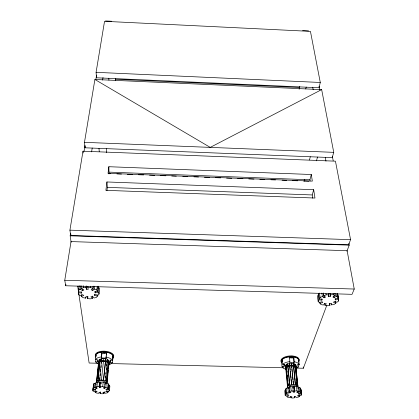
<?xml version="1.0" encoding="UTF-8"?>
<svg xmlns="http://www.w3.org/2000/svg" width="419" height="419" viewBox="0 0 419 419"><rect width="100%" height="100%" fill="white"/><g stroke="black" fill="none" stroke-linecap="round" stroke-linejoin="round"><path stroke-width="0.63" d="M81.543 294.693L81.302 296.406L83.742 295.495L82.595 294.657L80.155 295.568L78.416 294.3L78.599 291.671M79.091 285.973L78.447 291.828L81.632 292.074L81.611 293.064L78.437 292.813M79.16 287.062L79.175 285.92M95.291 391.058L95.16 392.226L97.135 391.639L96.239 391.105L94.265 391.692L92.903 390.88L93.542 383.893L97.402 382.144L103.184 382.055L108.112 383.663L109.867 386.192L109.448 390.623L108.621 391.472L106.285 390.948L105.74 391.508L108.071 392.027L108.186 390.859M93.542 383.893L92.903 390.88M92.955 389.927L95.485 390.084L95.527 389.45L92.987 389.298L93.039 388.334L94.49 387.685L96.396 388.523L97.365 388.094L95.453 387.256L95.909 383.144L94.951 383.579L94.49 387.685M108.584 364.75A8.773 4.122 3.7 0 0 112.496 362.404L112.952 357.611M108.783 389.686L106.374 389.916L105.881 389.22L108.296 388.989L108.694 384.888L109.181 385.59L108.783 389.686L109.448 390.623M112.496 362.404L110.407 362.335L110.286 360.193L112.392 360.267L112.847 355.459A8.726 4.148 3.7 0 0 106.494 352.269L106.065 358.104L101.503 357.946L101.943 352.112A8.726 4.148 3.7 0 0 95.988 354.877L95.438 359.685L97.548 359.759L97.732 361.906L95.632 361.833L95.904 359.434M108.296 388.989L107.678 388.109L108.112 383.663M110.407 362.335L110.637 359.937M104.472 388.397L105.824 387.512L106.232 383.401L105.007 383.003L104.472 388.397L103.236 388.004L104.588 387.114L102.723 386.512L100.544 386.543L100.974 382.427L99.539 382.453L99.099 386.564L99.465 387.695L100.906 387.675L100.544 386.543M106.347 381.562L105.09 380.745L105.379 380.661L107.248 362.095L106.965 362.178L108.479 362.933L106.636 381.479L106.347 381.562L108.259 362.367M108.312 361.854L108.463 360.303L107.243 359.46L107.034 361.529M108.542 362.283L108.746 360.214L108.463 360.303M108.312 367.044L108.437 365.766M108.741 362.686L108.846 361.655M107.29 378.781L106.845 383.322L106.489 383.285L106.793 382.374L107.149 382.411L109.244 361.178L108.746 360.214M107.484 376.833L107.678 374.885M107.872 372.936L108.128 370.338M108.317 368.39L108.511 366.442M108.835 363.147L108.94 362.121L108.594 362.079M105.41 377.608L105.536 376.351M105.787 373.842L105.913 372.591M106.232 369.453L106.358 368.196M106.615 365.687L106.803 363.802M100.225 391.77L100.041 393.52L102.157 393.808L104.069 393.457L104.242 391.707M107.316 361.445L107.521 359.376C104.289 356.27 105.688 364.719 105.756 358.79M102.723 386.512L103.184 382.055M101.424 361.408L99.774 361.911L97.967 380.625L99.649 380.138L101.424 361.408L103.43 361.267L101.429 380.017L103.514 380.253L105.426 361.67L107.248 362.095M103.514 380.253L105.478 361.508M106.065 358.104L106.19 356.899M106.374 355.092L106.494 352.269M103.446 360.78L103.713 358.549L101.717 358.69L101.707 360.906M99.465 387.695L99.9 383.589L99.539 382.453M101.503 357.946L101.943 352.112M99.717 379.509L99.921 377.624M100.12 375.738L100.324 373.858M100.591 371.344L100.79 369.458M100.995 367.578L101.194 365.693M101.466 363.179L101.581 362.095M101.765 360.387L101.717 358.69M99.774 361.911L98.732 362.692L99.078 362.734L98.795 363.671L98.449 363.634L96.407 382.165L96.763 382.201L97.046 381.285L96.689 381.248L99.031 359.979L100.073 359.193L101.927 358.837M96.763 382.201L96.978 380.253M97.192 378.299L97.407 376.351M97.548 375.052L97.831 372.449M97.978 371.15L98.261 368.547M98.402 367.248L98.617 365.295M98.984 361.995L99.094 360.963L98.748 360.921L98.575 362.472M97.732 375.015L97.868 373.764M98.146 371.255L98.282 369.998M98.559 367.489L98.695 366.237M96.396 388.523L96.527 387.35M95.453 387.256L96.915 386.601L97.402 382.144M100.073 359.193L100.057 361.403L100.282 359.334M97.967 380.625L99.989 362.053M97.732 361.906L97.863 360.707M95.485 390.084L95.616 388.916M97.554 294.976L97.418 296.118L94.485 295.306L95.144 294.431L98.083 295.248L99.088 293.929L99.675 288.969L98.046 286.146M98.229 292.457L98.779 287.874L98.146 286.779L97.59 291.367L94.579 291.729L95.223 292.818L98.229 292.457L99.088 293.929M97.59 291.367L96.789 289.995L97.245 286.261M95.223 292.818L95.364 291.671M93.175 286.125L92.882 288.424L91.227 289.817L92.782 290.44L94.443 289.052L94.804 286.177M106.939 190.577L107.337 187.366L106.939 181.966L313.679 189.702L314.973 198.035L105.887 190.341L106.939 181.966M109.013 173.937L108.861 166.715L311.312 174.514L312.338 181.113L108.029 173.34L108.861 166.715M94.485 295.306L94.626 294.159M92.782 290.44L93.29 286.423M87.671 296.715L87.445 298.428L90.101 298.883L92.468 298.333L92.756 296.055M92.882 288.424L90.52 287.476L90.682 286.229M81.302 296.406L83.025 297.663L85.686 298.124L85.837 296.982M86.209 285.831L85.979 287.56L86.487 289.335L88.289 289.304L87.791 287.523L87.943 286.371M86.487 289.335L86.869 286.46M78.468 290.325L80.254 289.309L82.684 290.624L82.842 289.477M82.684 290.624L83.873 289.953L81.443 288.633L83.245 287.607L83.507 285.737M81.443 288.633L81.846 285.753M81.611 293.064L81.773 291.917M80.254 289.309L80.741 285.858M78.777 289.529L78.94 288.382M78.845 289.948L79.008 288.801M78.416 294.3L78.594 293.059M91.614 151.888L92.206 148.007M102.618 80.102L103.016 77.515M65.71 285.763L64.762 280.269L71.026 241.58L347.126 250.709L354.238 289.037L352.039 294.327L65.71 285.763L65.919 284.48M71.13 242.266L70.167 235.808L70.56 233.409M84.067 151.191L85.02 145.388M95.82 79.62L96.564 75.111M70.701 235.457L69.915 230.151L83.004 151.196L335.446 161.179L350.567 239.658L348.671 244.769L70.701 235.457L70.911 234.163M85.047 147.797L84.476 142.334L94.898 79.479L321.661 89.614L333.744 152.348L332.199 157.633L85.047 147.797L85.256 146.514M96.082 72.33L104.541 21.306L310.442 31.373L320.284 82.47L318.995 87.76L96.506 77.782L96.082 72.33L320.284 82.47M292.97 386.91L292.776 388.02L294.201 387.999L294.395 386.889L292.97 386.91L293.185 392.09L294.615 392.069L294.395 386.889M330.439 293.625L330.245 296.484L328.459 296.516L328.653 293.656M299.129 89.315L299.768 86.351M305.76 88.969L306.195 87.052M303.948 181.495L304.435 179.594M309.479 159.958L310.29 156.79M310.091 180.982L309.908 179.788L311.312 174.514M316.486 160.828L317.497 157.046M312.715 198.15L312.223 194.95L313.679 189.702M103.713 358.549L105.703 358.952M103.43 361.267L105.426 361.67M101.429 380.017L99.434 379.996M85.686 298.124L86.277 296.495L88.048 296.799L87.445 298.428M282.589 361.681L281.578 361.644L282.013 366.4L284.045 366.473L284.81 364.378L282.767 364.31L282.327 359.539A8.595 4.043 -3.7 0 1 289.398 356.836L289.875 361.623L289.503 362.608L293.929 362.76L294.311 361.775L293.808 356.993A8.595 4.043 -3.7 0 1 298.679 360.104L299.203 364.87L297.16 364.802L296.333 366.892L298.365 366.96L298.103 364.582M296.16 368.086L303.346 368.259L326.841 305.173M346.916 251.274L349.195 245.146L348.854 243.36M293.929 362.76L293.431 357.983L293.808 356.993M100.041 393.52L100.555 392.472L99.146 392.278L98.638 393.326L96.511 393.032L95.16 392.226M319.131 293.096L317.44 296.411L318.131 301.329L319.22 302.555L322.059 301.67L322.771 302.487L319.938 303.366L319.749 302.073M318.131 301.329L318.875 299.889L318.231 295.343L318.723 294.379L319.367 298.93L322.368 299.171L321.865 300.13L318.875 299.889M319.367 298.93L320.116 297.474L319.498 293.159M301.093 390.555L300.585 388.088L296.511 386.517L290.781 386.606L286.14 388.308L284.773 390.807L285.171 395.196L286.114 395.986L288.345 395.41L288.963 395.934L286.737 396.505L287.67 397.291L289.618 397.579L290.629 396.557L291.923 396.746L290.901 397.767L292.844 398.05L294.897 397.704L294.777 396.552M285.171 395.196L285.69 394.263L285.313 390.209L285.653 389.586L286.03 393.651L288.45 393.802L288.104 394.415L285.69 394.263M286.03 393.651L286.549 392.713L286.14 388.308M285.978 367.39L285.805 365.551L286.502 364.63L286.177 364.593L288.193 385.679L288.523 385.716L287.476 386.569L287.56 387.481L287.879 387.402M97.418 296.118L96.422 297.422L94.045 297.972L92.536 296.38L90.96 296.746L92.468 298.333M289.388 363.336L289.739 365.53L289.388 363.336L291.42 363.2L294.803 364.006L295.018 366.054M291.734 367.667L291.692 365.897L289.66 366.033L291.634 384.595L289.749 385.071L287.811 366.52L286.434 367.285L286.758 367.322L285.737 368.201L285.821 369.134M293.321 363.435L293.41 365.646L293.2 363.592M293.111 381.243L293.441 384.474L295.385 384.705L293.599 366.127L295.086 366.698L297.019 385.103L296.699 385.187L296.427 382.605M293.441 384.474L291.692 365.897M295.385 384.705L293.599 366.127M329.648 303.298L329.947 305.236L327.354 305.765L324.976 305.32L326.359 303.749L324.772 303.45L323.4 305.027L321.012 304.582L319.938 303.366M108.071 392.027L107.248 392.865L105.337 393.221L104.158 392.2L102.891 392.435L104.069 393.457M335.603 301.387L335.876 303.084L334.262 304.351L331.665 304.88L330.963 303.34L329.24 303.696L329.947 305.236M338.452 299.543L335.326 299.889L335.226 298.836L338.358 298.485L337.609 293.934L338.578 300.968L336.949 302.24L334.467 301.455L333.398 302.298L335.876 303.084M96.689 381.248L97.753 380.483M299.412 395.154L299.533 396.311L298.312 397.128L296.254 397.474L295.599 396.479L294.232 396.709L294.897 397.704M301.57 394.944L301.381 394.028L298.899 394.253L298.752 393.572L301.24 393.347L300.8 389.282L301.57 394.944L300.344 395.766L298.302 395.258L297.495 395.803L299.533 396.311M104.886 384.296L106.232 383.401M334.807 293.352L335.174 295.636L332.869 296.982L334.095 297.59L336.399 296.243L338.243 297.155L338.358 298.485M286.177 364.593C289.031 361.314 287.565 369.752 287.549 363.828M288.193 385.679L289.602 384.935M321.661 89.614L210.233 147.383L94.898 79.479M297.925 388.418L299.098 387.837L299.533 391.906L301.067 392.493L301.24 393.347M299.098 387.837L298.082 387.444L298.511 391.519L296.752 392.388L297.768 392.776L299.533 391.906M320.116 297.474L322.368 296.49L324.107 297.768L325.6 297.113L323.861 295.835L323.437 292.986M323.861 295.835L326.123 294.845L328.826 294.798M288.298 392.079L287.911 388.01L289.068 387.585L289.461 391.66L290.927 392.477L289.765 392.896L288.298 392.079L286.549 392.713M289.461 391.66L291.215 391.021L293.379 390.985M107.243 359.46L107.521 359.376M287.691 363.964L289.534 363.477M285.878 366.368L285.564 366.447L285.48 365.515L285.805 365.551M294.803 364.006L294.484 364.09L295.322 364.907L295.484 366.442M287.811 366.52L289.66 366.033M295.322 364.907L295.636 364.823L295.851 366.871M294.882 367.856L294.767 366.782L295.086 366.698M297.6 386.774L297.93 386.81L297.867 385.899L295.919 367.515L294.767 366.782M296.699 385.187L297.867 385.899M97.58 288.015L98.779 287.874M101.498 360.759L101.958 360.728M289.592 365.389L290.063 365.358M291.488 384.459L293.562 384.323M83.245 287.607L85.979 287.56M87.791 287.523L90.52 287.476M330.617 294.767L333.32 294.714L335.174 295.636M99.9 383.589L101.335 383.568M96.915 386.601L99.099 386.564M294.808 390.964L296.971 390.932L298.511 391.519M97.617 363.236L89.127 363.027L78.924 294.578M110.679 363.556L283.752 367.782M64.762 280.269L354.238 289.037M69.915 230.151L350.567 239.658M70.167 235.808L349.195 245.146M289.031 357.831L293.431 357.983M102.021 353.128L106.557 353.285M107.337 187.366L312.223 194.95M109.239 172.136L309.908 179.788M108.411 173.597L110.37 173.67M116.901 173.922L121.468 174.095M127.345 174.32L132.566 174.519M138.443 174.739L143.665 174.938M149.541 175.163L154.763 175.362M160.639 175.582L165.861 175.781M171.738 176.006L176.31 176.179M182.836 176.425L187.408 176.603M193.934 176.849L198.506 177.022M204.378 177.247L209.605 177.447M215.476 177.666L220.703 177.866M226.574 178.091L231.801 178.29M237.673 178.51L242.9 178.709M248.771 178.934L253.998 179.133M259.869 179.358L264.441 179.531M270.967 179.777L275.54 179.95M282.066 180.201L286.638 180.374M292.514 180.594L297.736 180.793M304.262 181.045L308.834 181.218M84.476 142.334L333.744 152.348M115.529 79.27L299.517 87.513M105.462 20.95L111.643 21.254M302.57 30.592L308.578 30.891M99.031 359.979L99.376 360.021M108.898 361.136L109.244 361.178M108.626 363.849L108.977 363.891L108.479 362.933M295.657 368.411L295.982 368.453L295.919 367.515M291.572 366.054L293.478 366.29M103.566 380.091L105.379 380.661M105.824 387.512L107.678 388.109M105.541 360.859L107.075 361.367M295.51 384.553L297.019 385.103M293.536 365.488L294.819 365.981M94.443 289.052L96.789 289.995M94.951 383.579L96.37 384.207M287.911 388.01L289.372 388.832M106.636 381.479L107.149 382.411M319.058 86.194L319.791 90.048M332.351 156.287L333.205 160.786M312.715 87.189L313.176 89.76M325.285 157.287L325.977 161.147M337.63 293.452L338.243 297.155M337.971 297.281L338.578 300.968M335.933 293.394L336.399 296.243M335.142 298.752L335.326 299.889M333.823 295.882L334.095 297.59M333.126 293.478L333.32 294.714M331.46 303.592L331.665 304.88M329.8 293.635L330.245 296.484M328.286 295.379L328.459 296.516M325.94 293.609L326.123 294.845M323.431 293.211L324.107 297.768M77.672 286.182L78.536 291.991M324.694 303.382L324.976 305.32M321.865 293.07L322.368 296.49M321.703 298.993L321.865 300.13M303.199 366.965L303.346 368.259M300.585 388.088L301.067 392.493M83.004 151.196L83.203 153.019M298.773 393.095L298.899 394.253M295.804 366.787L295.636 364.823M296.05 369.087L297.93 386.81M295.536 366.955L297.548 385.983M297.647 391.613L297.768 392.776M296.018 378.729L296.154 380.017M296.511 386.517L296.971 390.932M294.201 387.999L294.615 392.069M291.42 363.2L291.629 365.253M291.404 364.383L291.504 365.41M291.865 368.961L292.127 371.543M292.258 372.837L292.52 375.424M292.651 376.718L292.981 379.949M293.07 390.927L293.185 392.09M289.854 366.709L290.158 369.726M290.283 371.019L290.99 378.127M291.121 379.42L291.634 384.595M290.781 386.606L291.215 391.021M287.953 366.662L289.749 385.071M290.791 396.615L290.901 397.767M289.487 389.989L289.765 392.896M287.099 370.867L287.225 372.161M287.534 375.387L287.654 376.681M287.968 379.907L288.089 381.196M288.34 383.778L288.461 385.071M285.999 367.599L287.811 386.611M285.48 365.515L285.664 367.473M285.737 368.201L287.56 387.481M283.825 364.095L284.045 366.473M337.541 293.499L337.709 295.411M98.984 148.368L99.251 151.615M106.405 148.693L106.683 152.61M108.793 78.17L108.909 80.118M115.492 78.494L115.592 80.453M98.051 363.75A8.773 4.122 3.7 0 1 95.632 361.833M95.438 359.685A8.773 4.122 3.7 0 1 101.424 356.936M105.997 357.093A8.773 4.122 3.7 0 1 112.392 360.267M95.81 356.532A9.244 4.4 3.7 0 1 104.064 351.143A9.244 4.4 3.7 0 1 113.559 356.978M95.736 357.171A9.249 4.394 3.7 0 1 105.2 351.85A9.249 4.394 3.7 0 1 112.68 358.643M105.284 352.133A1.058 0.508 3.8 0 1 104.169 352.384A1.058 0.508 3.8 0 1 103.263 351.902M96.066 356.307A1.048 0.498 4 0 1 96.223 355.532M96.14 355.673A1.048 0.498 4 0 1 95.961 355.563M112.376 356.03A1.048 0.498 3.4 0 1 113.245 356.511A1.048 0.498 3.4 0 1 112.575 356.998M113.303 355.878A1.042 0.498 3.4 0 1 112.371 356.38M98.198 382.207A3.593 1.603 3.4 0 1 102.508 380.745A3.593 1.603 3.4 0 1 104.975 383.16M98.475 364.446A5.63 2.629 3.6 0 1 103.849 361.12A5.63 2.629 3.6 0 1 108.835 365.08M98.193 363.116A5.625 2.629 3.6 0 1 103.917 360.471A5.625 2.629 3.6 0 1 109.322 363.797M298.365 366.96A8.637 4.017 -3.7 0 1 296.06 368.437M285.061 368.966A8.637 4.017 -3.7 0 1 282.013 366.4M282.767 364.31A8.637 4.017 -3.7 0 1 289.875 361.623M294.311 361.775A8.637 4.017 -3.7 0 1 299.203 364.87M281.029 361.147A9.103 4.29 -3.7 0 1 290.315 355.893A9.103 4.29 -3.7 0 1 299.014 360.471M281.657 362.833A9.108 4.29 -3.7 0 1 290.383 356.527A9.108 4.29 -3.7 0 1 298.386 362.205M292.389 356.731A1.037 0.492 -3.8 0 1 291.325 357.108A1.037 0.492 -3.8 0 1 290.393 356.752M291.765 356.129A1.037 0.492 -3.8 0 1 292.352 356.354M282.715 361.099A1.032 0.487 -3.5 0 1 281.605 360.707A1.032 0.487 -3.5 0 1 282.542 360.136M282.657 360.466A1.032 0.487 -3.5 0 1 281.547 360.078M298.527 360.89A1.032 0.482 -4 0 1 298.543 361.262M289.409 387.407A3.535 1.561 -3.5 0 1 291.902 385.202A3.535 1.561 -3.5 0 1 296.223 386.365M285.81 369.616A5.547 2.561 -3.7 0 1 290.739 365.75A5.547 2.561 -3.7 0 1 296.013 368.992M285.339 368.353A5.541 2.566 -3.7 0 1 291.394 365.085A5.541 2.566 -3.7 0 1 295.945 368.353M103.598 352.898A1.058 0.508 3.8 0 0 105.289 352.646A1.058 0.508 3.8 0 0 103.844 352.039A1.058 0.508 3.8 0 0 103.598 352.898M290.886 357.685A1.042 0.492 -3.8 0 0 292.514 357.234A1.042 0.492 -3.8 0 0 291.037 356.82A1.042 0.492 -3.8 0 0 290.886 357.685"/></g></svg>
